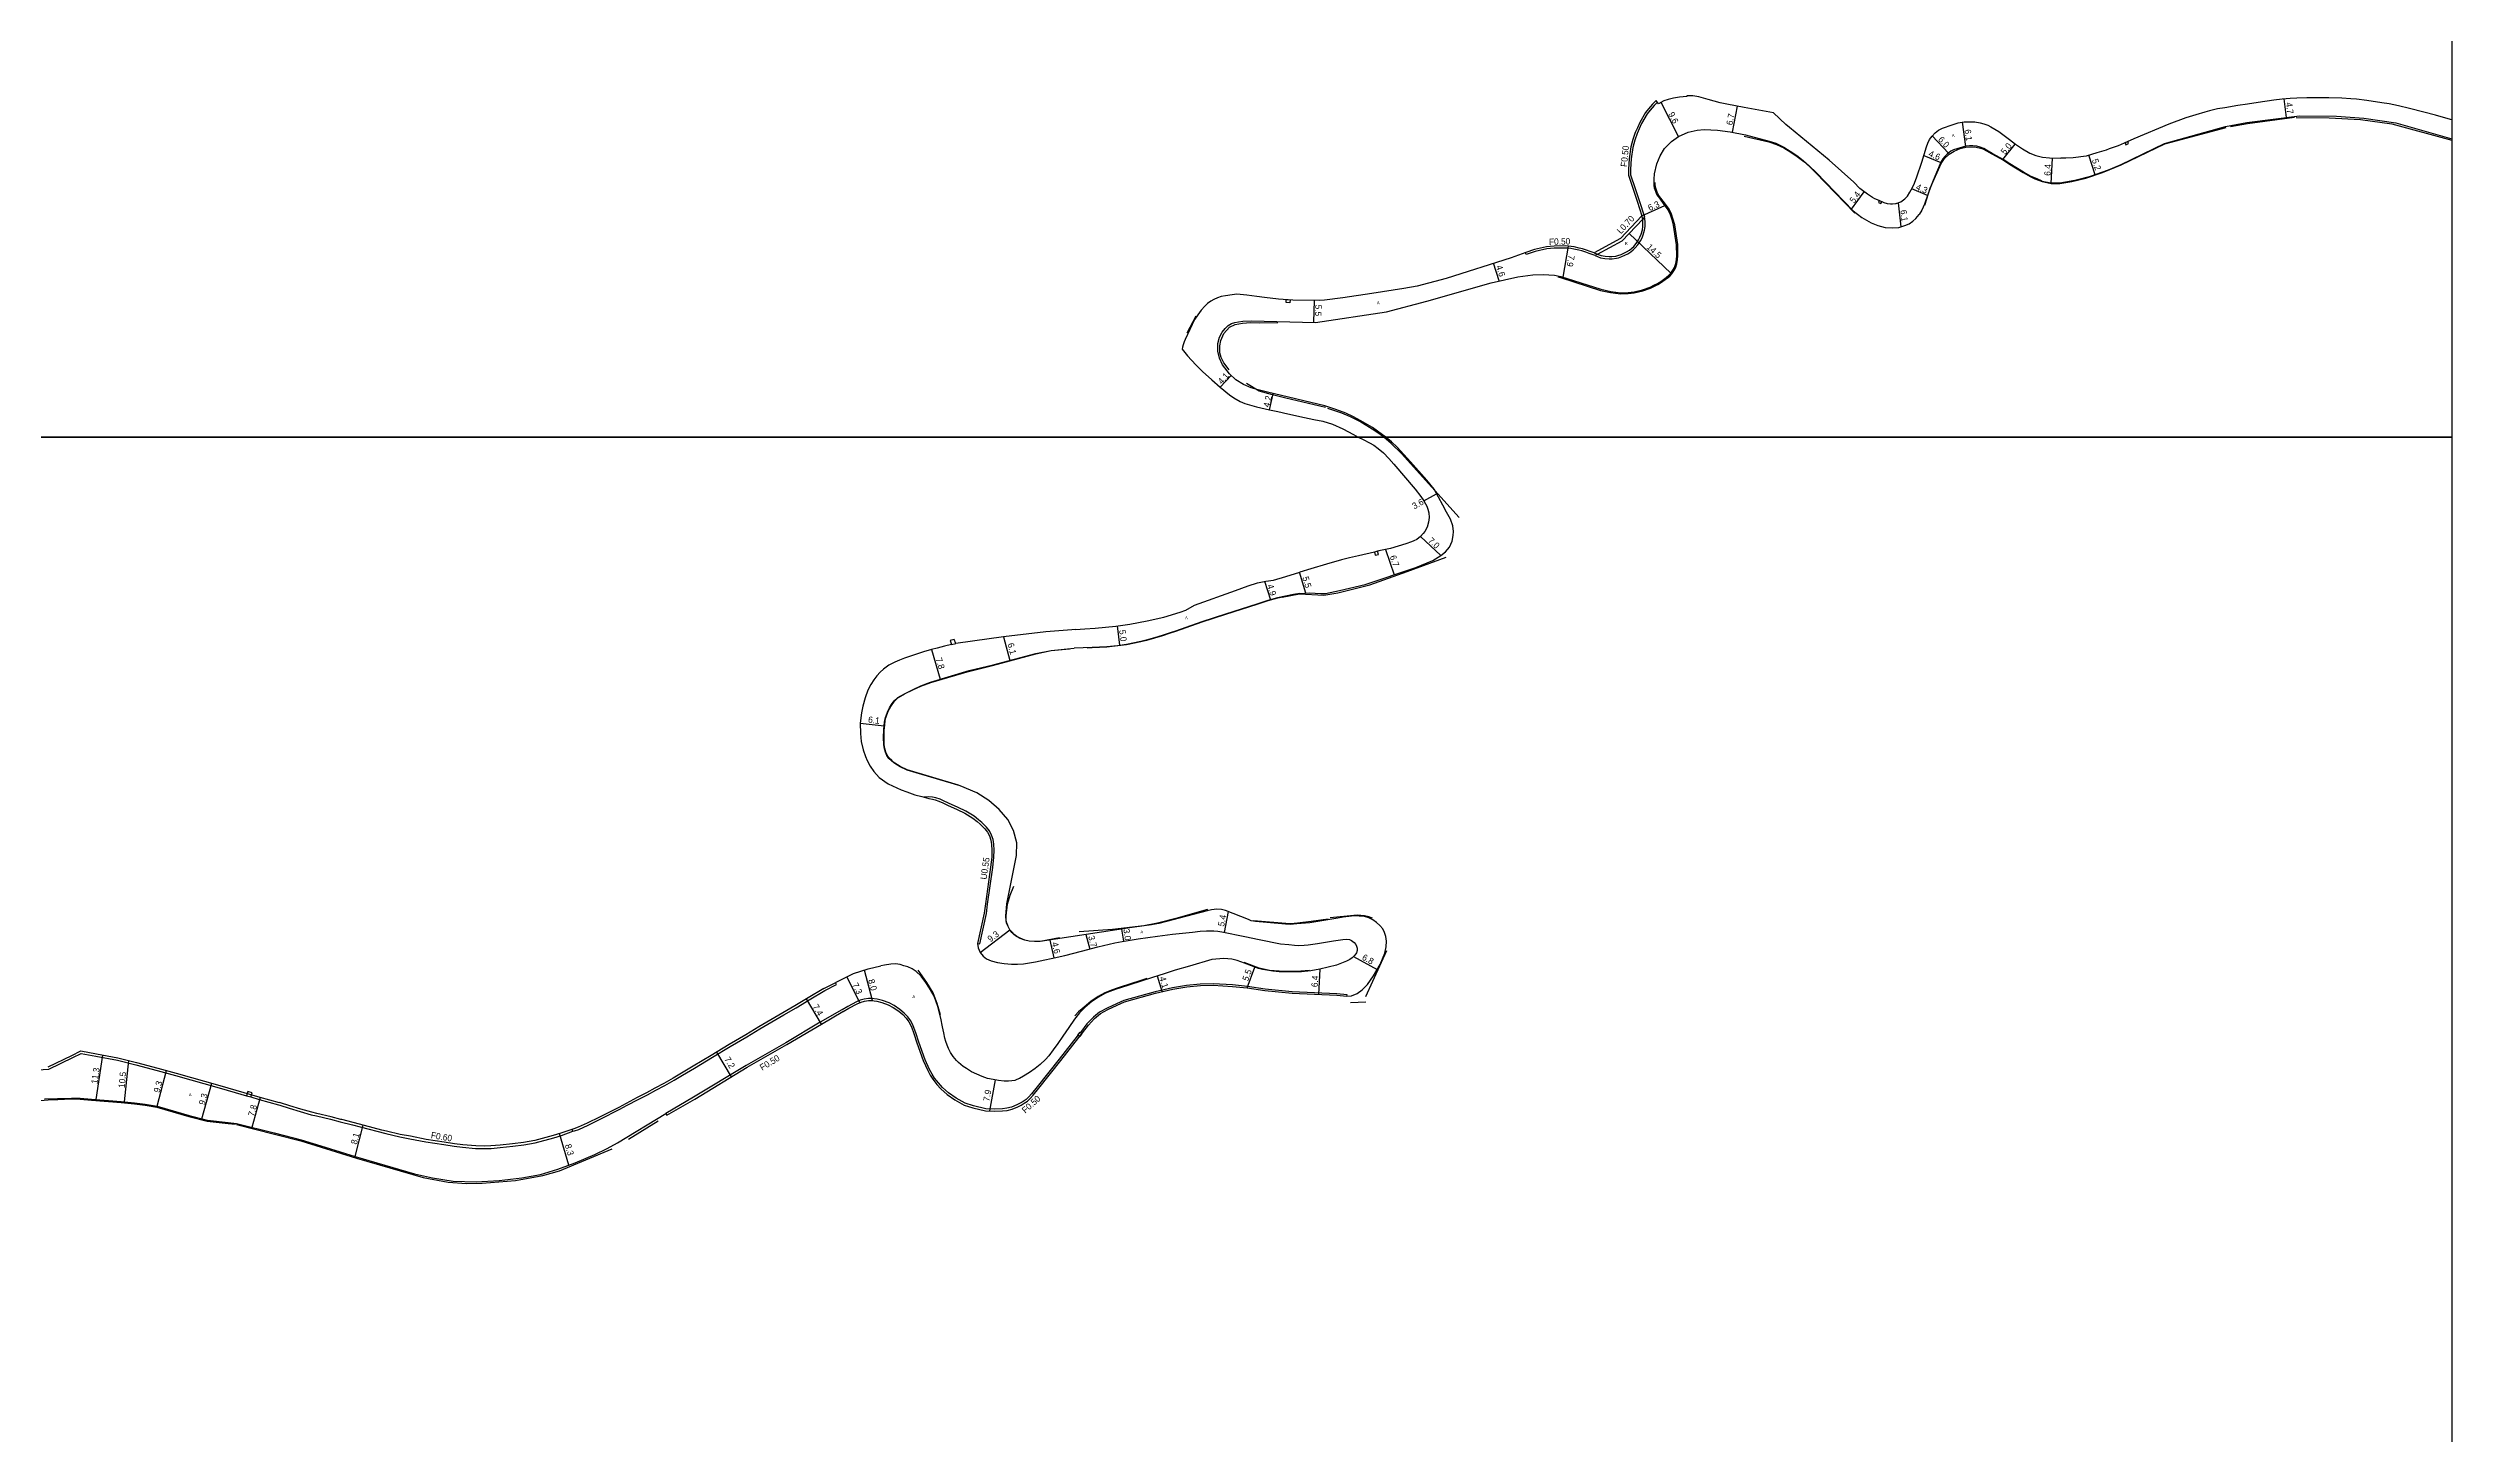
# Model space of a CAD drawing. Header units: metres. Extents: x -24000 to -20000, y -114000 to -111000.
# Drawn here: x -20605 to -20000, y -113651 to -113302 of the extents above; entities that cross this region are included whole.
import ezdxf

# ---------------------------------------------------------------- set-up
doc = ezdxf.new("R2010")
doc.units = ezdxf.units.M
doc.header["$LTSCALE"] = 2.5
for name, color, linetype in [('側溝・桝', 7, 'Continuous'), ('図郭', 7, 'Continuous'), ('幅員', 7, 'Continuous'), ('歩道・分離帯・安全施設', 7, 'Continuous'), ('舗装', 7, 'Continuous'), ('道路', 7, 'Continuous')]:
    doc.layers.add(name, color=color, linetype=linetype)
doc.styles.get("Standard").update_dxf_attribs({"font": ''})
doc.styles.add('YOKO_DECO', font='')
doc.styles.get('Standard').set_extended_font_data('@MS PGothic')
doc.styles.get('YOKO_DECO').set_extended_font_data('MS PGothic')

msp = doc.modelspace()

# ---------------------------------------------------------------- linework, layer by layer
at = {"layer": '側溝・桝'}
for points in [[(-20199.94, -113315.72), (-20200.78, -113316.54), (-20201.79, -113317.72), (-20202.49, -113318.61), (-20203.95, -113321.08), (-20204.52, -113322.36), (-20205.06, -113323.55), (-20205.67, -113325.26), (-20206.1, -113327.06), (-20206.52, -113329.98), (-20206.72, -113332.56), (-20206.69, -113333.99), (-20205.57, -113337.38), (-20204.56, -113340.47), (-20203.18, -113344.57), (-20203.65, -113345.1)], [(-20215.84, -113353.63), (-20215.05, -113353.96), (-20208.79, -113350.55), (-20203.65, -113345.1), (-20203.83, -113344.28)], [(-20215.64, -113354.29), (-20215.05, -113354.56), (-20214.23, -113354.82), (-20213.18, -113355.02), (-20212.12, -113355.1), (-20211.36, -113355.08), (-20210.27, -113354.94), (-20209.74, -113354.82), (-20208.88, -113354.56), (-20207.43, -113353.87), (-20206.66, -113353.36), (-20206.03, -113352.84), (-20205.51, -113352.35), (-20204.84, -113351.56), (-20204.22, -113350.62), (-20203.82, -113349.86), (-20203.52, -113349.08), (-20203.2, -113347.92), (-20203.07, -113347.01), (-20203.02, -113346.3), (-20203.03, -113345.76), (-20203.1, -113345.01), (-20203.18, -113344.57)], [(-20215.05, -113353.96), (-20215.64, -113354.29), (-20217.1, -113353.75), (-20217.96, -113353.43), (-20218.96, -113353.11), (-20219.72, -113352.93), (-20220.97, -113352.65), (-20221.71, -113352.52), (-20222.38, -113352.43), (-20223.03, -113352.4), (-20225.94, -113352.45), (-20226.86, -113352.5), (-20227.81, -113352.59), (-20230.7, -113353.25), (-20233, -113354.05), (-20233.18, -113353.55)], [(-20371.02, -113527.4), (-20370.45, -113527.49), (-20368.82, -113519.88), (-20368.5, -113517.48), (-20367.16, -113508.24), (-20366.91, -113505.68), (-20366.83, -113503.93), (-20366.92, -113502.41), (-20367.11, -113501.23), (-20367.5, -113500.11), (-20368.04, -113499.07), (-20368.75, -113498.15), (-20369.97, -113496.92), (-20370.77, -113496.24), (-20371.87, -113495.38), (-20373.95, -113494.11), (-20375.89, -113493.16), (-20378.33, -113492.07), (-20379.57, -113491.47), (-20380.44, -113491.08), (-20381.55, -113490.7), (-20382.37, -113490.55), (-20383.26, -113490.46), (-20384.59, -113490.56)], [(-20472.86, -113574.65), (-20472.51, -113574.52), (-20471.39, -113574.15), (-20469.07, -113573.07), (-20465.98, -113571.61), (-20461.09, -113569.1), (-20459.23, -113568.11), (-20456.48, -113566.66), (-20454.11, -113565.47), (-20451.98, -113564.29), (-20449.72, -113563.11), (-20447.39, -113561.76), (-20445.28, -113560.5), (-20442.28, -113558.72), (-20437.75, -113556.01), (-20433.29, -113553.33), (-20429.1, -113550.86), (-20425.81, -113548.89), (-20419.76, -113545.3), (-20416.71, -113543.54), (-20412.96, -113541.31), (-20409.87, -113539.47), (-20409.46, -113539.24), (-20406.54, -113537.73), (-20406.81, -113537.24)], [(-20345.77, -113550.46), (-20345.95, -113550.71), (-20350.53, -113556.49), (-20356.03, -113563.42), (-20357.46, -113565.22), (-20358.15, -113566.01), (-20358.83, -113566.62), (-20359.58, -113567.15), (-20360.35, -113567.6), (-20361.12, -113568.02), (-20362.47, -113568.53), (-20363.66, -113568.85), (-20364.79, -113568.99), (-20366.73, -113569.05), (-20368.96, -113568.95), (-20372.05, -113568.27), (-20374.17, -113567.55), (-20376.45, -113566.27), (-20378.39, -113564.95), (-20379.89, -113563.61), (-20380.88, -113562.49), (-20381.85, -113561.25), (-20382.5, -113560.25), (-20383.12, -113559.11), (-20384.21, -113556.65), (-20385.79, -113552.18), (-20386.61, -113549.87), (-20387.21, -113548.14), (-20387.86, -113546.86), (-20388.61, -113545.83), (-20389.51, -113544.9), (-20390.56, -113543.98), (-20392.04, -113543), (-20393.3, -113542.35), (-20394.98, -113541.7), (-20396.32, -113541.38), (-20397.69, -113541.2), (-20398.52, -113541.22), (-20399.55, -113541.36), (-20400.54, -113541.63), (-20401.54, -113542.06), (-20403.65, -113543.22), (-20405.1, -113544.04), (-20405.18, -113544.08), (-20410.61, -113547.22), (-20419.27, -113552.37), (-20429.25, -113558.08), (-20442.49, -113566.07), (-20449.49, -113570.14)], [(-20278.08, -113540.65), (-20278.05, -113540.31), (-20280.6, -113540.09), (-20291.85, -113539.56), (-20298.69, -113538.88), (-20303.14, -113538.19), (-20306.84, -113537.83), (-20311.72, -113537.56), (-20314.98, -113537.63), (-20318.44, -113537.92), (-20321.97, -113538.52), (-20326.35, -113539.57), (-20334.2, -113541.73), (-20336.05, -113542.56), (-20338.43, -113543.63), (-20340.34, -113544.66), (-20341.9, -113545.91), (-20343.5, -113547.62), (-20345.15, -113549.78)], [(-20647.4, -113561.64), (-20645.5, -113561.52), (-20640.05, -113561.11), (-20632.85, -113560.72), (-20622.08, -113560.06), (-20616.28, -113559.7), (-20604.8, -113558.99), (-20598.73, -113556.09), (-20596.65, -113555.06), (-20592.92, -113555.76), (-20587.51, -113556.77), (-20582.87, -113557.91), (-20577.53, -113559.35), (-20572.87, -113560.59), (-20561.9, -113563.69), (-20557.84, -113564.87), (-20554.98, -113565.7)], [(-20553.9, -113566.01), (-20551.85, -113566.61), (-20547, -113567.99), (-20546.65, -113568.09), (-20544.31, -113568.83), (-20541.52, -113569.63), (-20538.75, -113570.46), (-20537.44, -113570.77), (-20533.86, -113571.59), (-20531.43, -113572.24), (-20528.32, -113572.99), (-20526.44, -113573.51), (-20519.97, -113575.23), (-20516.47, -113576.06), (-20513.88, -113576.51), (-20509.9, -113577.28), (-20505.39, -113577.97), (-20502.77, -113578.36), (-20500.66, -113578.67), (-20497.35, -113578.95), (-20495, -113579), (-20493.48, -113578.95), (-20491.17, -113578.76), (-20488.01, -113578.41), (-20485.22, -113578.07), (-20482.35, -113577.52), (-20477.69, -113576.25), (-20475.74, -113575.68), (-20472.86, -113574.65), (-20473.05, -113574.16)]]:
    msp.add_lwpolyline(points, dxfattribs=at)
for points in [[(-20082.26, -113325.94), (-20082.06, -113326.39), (-20081.36, -113326.07), (-20081.57, -113325.62)], [(-20144.12, -113340.46), (-20144.34, -113340.93), (-20143.72, -113341.23), (-20143.5, -113340.76)], [(-20292.38, -113365.45), (-20292.44, -113366.22), (-20293.41, -113366.14), (-20293.35, -113365.37)], [(-20271.18, -113428.88), (-20270.98, -113429.7), (-20270.17, -113429.5), (-20270.37, -113428.68)], [(-20376.91, -113450.91), (-20377.97, -113451.17), (-20377.59, -113452.19), (-20376.53, -113451.93)], [(-20345.34, -113550.78), (-20345.8, -113550.44), (-20345.24, -113549.71), (-20344.79, -113550.05)], [(-20553.9, -113566.01), (-20553.59, -113564.93), (-20554.66, -113564.62), (-20554.98, -113565.7)]]:
    msp.add_lwpolyline(points, close=True, dxfattribs=at)
at = {"layer": '図郭'}
for points in [[(-20800, -112800), (-20000, -112800), (-20000, -113400), (-20800, -113400)], [(-20800, -113400), (-20000, -113400), (-20000, -114000), (-20800, -114000)]]:
    msp.add_lwpolyline(points, close=True, dxfattribs=at)
at = {"layer": '幅員'}
for points in [[(-20194.6, -113324.3), (-20199.02, -113315.76)], [(-20181.06, -113323.26), (-20179.8, -113316.72)], [(-20041.64, -113319.56), (-20042.23, -113314.88)], [(-20130.76, -113324.14), (-20126.71, -113328.5)], [(-20122.35, -113326.81), (-20123.16, -113320.75)], [(-20132.9, -113329.08), (-20128.63, -113330.89)], [(-20112.98, -113330.1), (-20109.88, -113326.23)], [(-20100.87, -113336.17), (-20100.54, -113329.75)], [(-20089.77, -113334.01), (-20091.34, -113329.04)], [(-20131.99, -113339.2), (-20135.93, -113337.52)], [(-20203.83, -113344.28), (-20198.04, -113341.7)], [(-20151.12, -113342.58), (-20147.92, -113338.25)], [(-20138.6, -113347.03), (-20139.27, -113340.98)], [(-20196.55, -113358.69), (-20207.08, -113348.74)], [(-20223.7, -113359.7), (-20222.33, -113351.9)], [(-20239.75, -113360.67), (-20241.16, -113356.24)], [(-20286.36, -113365.57), (-20286.47, -113371.08)], [(-20307.19, -113384.45), (-20309.97, -113387.42)], [(-20297.56, -113393.14), (-20296.63, -113389.04)], [(-20258.7, -113416.03), (-20255.52, -113414.28)], [(-20268.35, -113428.25), (-20266.2, -113434.62)], [(-20254.42, -113429.76), (-20259.55, -113424.99)], [(-20288.41, -113439.23), (-20289.99, -113433.98)], [(-20298.8, -113436.26), (-20297.3, -113440.93)], [(-20364.54, -113450.25), (-20362.93, -113456.15)], [(-20335.2, -113452.36), (-20335.8, -113447.43)], [(-20382.65, -113453.44), (-20380.41, -113460.9)], [(-20400.57, -113471.93), (-20394.56, -113472.65)], [(-20370.36, -113529.67), (-20362.94, -113523.99)], [(-20343.78, -113525.16), (-20342.82, -113528.78)], [(-20334.78, -113523.79), (-20334.33, -113526.8)], [(-20307.97, -113519.32), (-20308.98, -113524.6)], [(-20352.89, -113526.55), (-20351.85, -113531.01)], [(-20276.44, -113530.66), (-20270.48, -113533.97)], [(-20400.65, -113542.25), (-20403.96, -113535.77)], [(-20397.48, -113541.76), (-20399.51, -113534.07)], [(-20324.55, -113539.49), (-20325.76, -113535.57)], [(-20303.19, -113538.52), (-20301.29, -113533.31)], [(-20284.92, -113533.81), (-20285.22, -113540.21)], [(-20410.34, -113547.67), (-20414.11, -113541.34)], [(-20592.87, -113566.64), (-20591.2, -113555.46)], [(-20432.94, -113560.92), (-20436.68, -113554.71)], [(-20584.71, -113556.83), (-20585.78, -113567.25)], [(-20577.54, -113568.36), (-20575.12, -113559.36)], [(-20566.26, -113571.48), (-20563.7, -113562.55)], [(-20553.57, -113573.63), (-20551.51, -113566.07)], [(-20367.98, -113569.52), (-20366.55, -113561.73)], [(-20527.68, -113580.96), (-20525.62, -113573.13)], [(-20473.92, -113583.19), (-20476.25, -113575.19)]]:
    msp.add_lwpolyline(points, dxfattribs=at)
at = {"layer": '歩道・分離帯・安全施設'}
for points in [[(-20055.75, -113321.8), (-20051.41, -113321.04), (-20039.59, -113319.5)], [(-20039.19, -113319.55), (-20030.93, -113319.6), (-20023, -113320.03), (-20015.15, -113321.12), (-20000, -113325.23)], [(-20178.12, -113324.21), (-20171.9, -113325.69), (-20169.98, -113326.37), (-20168.17, -113327.2), (-20166.37, -113328.25), (-20164.78, -113329.34), (-20163.12, -113330.66), (-20161.7, -113331.92), (-20160.19, -113333.43), (-20150.25, -113343.63)], [(-20087.5, -113333.25), (-20083.26, -113331.45), (-20072.28, -113326.17), (-20056.8, -113322.06)], [(-20132.63, -113341.6), (-20131.29, -113337.37), (-20128.52, -113331.13), (-20127.67, -113329.9), (-20126.5, -113328.79), (-20125.27, -113327.98), (-20123.72, -113327.34), (-20122.3, -113326.98), (-20120.04, -113326.93), (-20118.32, -113327.37)], [(-20118.32, -113327.37), (-20117.9, -113327.49), (-20117.17, -113327.91), (-20115.79, -113328.67), (-20112.84, -113330.31), (-20111.35, -113331.32), (-20107.9, -113333.4), (-20105.94, -113334.5), (-20104.97, -113335), (-20103.13, -113335.68), (-20100.87, -113336.17), (-20098.69, -113336.14), (-20095.69, -113335.63), (-20092.12, -113334.78), (-20087.69, -113333.33)], [(-20225.02, -113359.68), (-20224.32, -113359.79), (-20214.26, -113363.05), (-20211.73, -113363.59), (-20209.2, -113363.96), (-20207.29, -113363.86), (-20205.78, -113363.67), (-20203.61, -113363.17), (-20201.67, -113362.47), (-20200.72, -113362.02), (-20199.8, -113361.54), (-20198.95, -113361.01), (-20197.96, -113360.33), (-20197.45, -113359.96), (-20196.86, -113359.46), (-20196.33, -113358.85), (-20195.85, -113358.14), (-20195.43, -113357.42), (-20195.05, -113356.39), (-20194.88, -113355.35), (-20194.79, -113354.34), (-20194.84, -113351.53), (-20195.59, -113346.56), (-20195.94, -113345.22), (-20196.4, -113343.9), (-20197.02, -113342.65), (-20198.2, -113341), (-20199.4, -113339.39), (-20199.82, -113338.77), (-20200.12, -113338.09), (-20200.37, -113337.3), (-20200.48, -113336.53), (-20200.48, -113335.93)], [(-20215.84, -113353.63), (-20214.86, -113354.04), (-20214.09, -113354.28), (-20213.1, -113354.47), (-20212.11, -113354.55), (-20211.4, -113354.53), (-20210.37, -113354.4), (-20209.89, -113354.29), (-20209.09, -113354.04), (-20207.7, -113353.38), (-20206.99, -113352.91), (-20206.39, -113352.43), (-20205.92, -113351.97), (-20205.28, -113351.22), (-20204.7, -113350.34), (-20204.33, -113349.63), (-20204.04, -113348.91), (-20203.74, -113347.81), (-20203.62, -113346.96), (-20203.58, -113346.29), (-20203.59, -113345.79), (-20203.65, -113345.1), (-20203.83, -113344.28)], [(-20215.05, -113353.96), (-20214.86, -113354.04), (-20214.09, -113354.28), (-20213.1, -113354.47), (-20212.11, -113354.55), (-20211.4, -113354.53), (-20210.37, -113354.4), (-20209.89, -113354.29), (-20209.09, -113354.04), (-20207.7, -113353.38), (-20206.99, -113352.91), (-20206.39, -113352.43), (-20205.92, -113351.97), (-20205.28, -113351.22), (-20204.7, -113350.34), (-20204.33, -113349.63), (-20204.04, -113348.91), (-20203.74, -113347.81), (-20203.62, -113346.96), (-20203.58, -113346.29), (-20203.59, -113345.79), (-20203.65, -113345.1), (-20203.65, -113345.08)], [(-20215.05, -113353.96), (-20214.86, -113354.04), (-20214.09, -113354.28), (-20213.1, -113354.47), (-20212.11, -113354.55), (-20211.4, -113354.53), (-20210.37, -113354.4), (-20209.89, -113354.29), (-20209.09, -113354.04), (-20207.7, -113353.38), (-20206.99, -113352.91), (-20206.39, -113352.43), (-20205.92, -113351.97), (-20205.28, -113351.22), (-20204.7, -113350.34), (-20204.33, -113349.63), (-20204.04, -113348.91), (-20203.74, -113347.81), (-20203.62, -113346.96), (-20203.58, -113346.29), (-20203.59, -113345.79), (-20203.65, -113345.1)], [(-20316.13, -113369.54), (-20318.39, -113373.81)], [(-20307.68, -113383.07), (-20309.06, -113381.31), (-20309.73, -113379.96), (-20310.03, -113378.8), (-20310.07, -113377.04), (-20309.82, -113375.64), (-20309.04, -113373.86), (-20307.64, -113372.29), (-20306.24, -113371.65), (-20304.38, -113371.3), (-20302.35, -113371.11), (-20299.97, -113371.19), (-20295.49, -113371.11)], [(-20283.45, -113392.48), (-20293.43, -113390.15), (-20296.83, -113389.31), (-20300.18, -113388.37), (-20303.39, -113386.48)], [(-20268.82, -113400), (-20269.7, -113399.32), (-20271.05, -113398.4), (-20274.86, -113396.08), (-20277.17, -113394.86), (-20279.33, -113393.95), (-20282.87, -113392.77)], [(-20249.85, -113420.22), (-20256.72, -113412.54), (-20264.38, -113404.08), (-20266.97, -113401.58), (-20268.82, -113400)], [(-20294.34, -113440.23), (-20290.03, -113439.44), (-20283.87, -113439.77), (-20280.36, -113439.13), (-20272.28, -113437.14), (-20262.89, -113433.79), (-20253.15, -113430.14)], [(-20294.59, -113440.29), (-20295.54, -113440.53), (-20297.95, -113441.2), (-20300.76, -113442.11), (-20308.65, -113444.62), (-20314.6, -113446.56), (-20318.61, -113447.92), (-20321.21, -113448.85), (-20322.56, -113449.32), (-20324.52, -113449.98), (-20326.51, -113450.6), (-20328.56, -113451.15), (-20329.96, -113451.48), (-20333.57, -113452.22), (-20335.77, -113452.53), (-20338.5, -113452.84), (-20342.21, -113453.03), (-20343.46, -113453.07)], [(-20375.81, -113487.51), (-20388.72, -113483.71), (-20390.48, -113482.87), (-20391.84, -113482.01), (-20392.6, -113481.38), (-20393.3, -113480.77), (-20393.78, -113480.01), (-20394.15, -113479.26), (-20394.38, -113478.31), (-20394.56, -113477.41), (-20394.53, -113475.45), (-20394.5, -113473.74), (-20394.39, -113472.44), (-20394.26, -113471.25), (-20394.11, -113470.57), (-20393.52, -113468.93), (-20392.88, -113467.78), (-20391.98, -113466.41), (-20391.02, -113465.51), (-20389.43, -113464.59), (-20387.14, -113463.51), (-20385.28, -113462.65), (-20382.82, -113461.69), (-20373.64, -113458.99), (-20367.26, -113457.44), (-20356.34, -113454.47), (-20352.49, -113453.69), (-20347.86, -113453.28)], [(-20350.4, -113525.93), (-20355.3, -113526.85), (-20356.73, -113526.86), (-20358.07, -113526.77), (-20359.13, -113526.54), (-20360.33, -113526.08), (-20361.18, -113525.59), (-20361.84, -113525.09), (-20362.35, -113524.56), (-20362.89, -113523.94), (-20363.32, -113523.12), (-20363.65, -113522.21), (-20363.8, -113521.55), (-20363.82, -113520.46), (-20363.51, -113517.53), (-20362.86, -113515.22), (-20361.87, -113512.97)], [(-20313.2, -113518.81), (-20321.15, -113521.14), (-20325.75, -113522.29), (-20329.17, -113522.93), (-20337.12, -113523.83), (-20345.45, -113524.44)], [(-20282.81, -113521.23), (-20287.08, -113521.88), (-20290.56, -113522.28), (-20292.29, -113522.41), (-20293.47, -113522.37), (-20301.58, -113521.7)], [(-20271.62, -113521.04), (-20272.59, -113520.67), (-20273.65, -113520.4), (-20275.54, -113520.25), (-20282.29, -113520.92)], [(-20273.33, -113540.69), (-20268.07, -113529.15)], [(-20380.35, -113545.33), (-20381.17, -113542.52), (-20382.22, -113539.82), (-20383.82, -113537.19), (-20385.96, -113534.07)], [(-20328.41, -113536.22), (-20330.2, -113536.78), (-20335.14, -113538.36), (-20336.17, -113538.71), (-20337.77, -113539.33), (-20339.05, -113539.84), (-20340.69, -113540.73), (-20342.42, -113541.89), (-20344.17, -113543.37), (-20345.6, -113544.62), (-20346.56, -113545.56)], [(-20287.47, -113534.19), (-20289.66, -113534.37), (-20294, -113534.46), (-20297.53, -113534.15), (-20300.15, -113533.58), (-20303.97, -113532.19)], [(-20273.29, -113542.18), (-20277.18, -113542.33)], [(-20608.95, -113567.1), (-20604.9, -113566.71), (-20602.53, -113566.64), (-20599.08, -113566.51), (-20596.87, -113566.58), (-20594.05, -113566.78), (-20586.57, -113567.42), (-20583.21, -113567.74), (-20580.52, -113568.09), (-20577.58, -113568.6), (-20569.54, -113570.91), (-20564.88, -113572.07), (-20559.67, -113572.71), (-20557.76, -113572.88)], [(-20557.5, -113572.91), (-20547.97, -113575.33), (-20541.38, -113577.03), (-20527.31, -113581.4), (-20510.56, -113586.28), (-20504.29, -113587.42), (-20499.62, -113587.77), (-20495.69, -113587.71), (-20487.36, -113587), (-20480.48, -113585.8), (-20476.24, -113584.61), (-20462.97, -113579.02)], [(-20458.89, -113576.66), (-20451.45, -113571.97)]]:
    msp.add_lwpolyline(points, dxfattribs=at)
at = {"layer": '道路'}
for points in [[(-20139.82, -113341.19), (-20140.06, -113341.26), (-20140.77, -113341.36), (-20141.26, -113341.34), (-20142.02, -113341.27), (-20142.88, -113341.06), (-20144.15, -113340.45), (-20145.22, -113340.04), (-20145.82, -113339.68), (-20147.08, -113338.87), (-20148.34, -113337.94), (-20148.99, -113337.39), (-20150.5, -113335.84), (-20156.7, -113330.3), (-20166.72, -113322.04), (-20167.61, -113321.31), (-20170.74, -113318.41), (-20178.09, -113317.05), (-20182.45, -113316.21), (-20184.15, -113315.85), (-20187.2, -113314.98), (-20189.51, -113314.35), (-20191.02, -113314.08), (-20192.53, -113314.12), (-20192.53, -113314.27), (-20194.37, -113314.44), (-20195.9, -113314.68), (-20197.26, -113315.01), (-20198.29, -113315.38), (-20199.67, -113316.09), (-20200.25, -113315.29), (-20201.15, -113316.19), (-20202.19, -113317.39), (-20202.92, -113318.32), (-20204.41, -113320.84), (-20204.99, -113322.15), (-20205.54, -113323.36), (-20206.16, -113325.11), (-20206.61, -113326.97), (-20207.03, -113329.91), (-20207.23, -113332.54), (-20207.21, -113334.07), (-20206.06, -113337.55), (-20205.04, -113340.63), (-20203.83, -113344.28), (-20209.21, -113350), (-20215.84, -113353.63), (-20216.91, -113353.25), (-20217.78, -113352.93), (-20218.81, -113352.6), (-20219.61, -113352.41), (-20220.86, -113352.13), (-20221.62, -113352), (-20222.33, -113351.9), (-20223.02, -113351.87), (-20225.96, -113351.92), (-20226.9, -113351.97), (-20227.89, -113352.07), (-20230.85, -113352.74), (-20233.08, -113353.51), (-20236.74, -113354.84), (-20253.07, -113360.02), (-20260.42, -113361.95), (-20263.79, -113362.58), (-20271.8, -113363.83), (-20279.12, -113364.92), (-20283.75, -113365.52), (-20284.97, -113365.6), (-20291.71, -113365.5), (-20295.3, -113365.23), (-20298.86, -113364.81), (-20300.78, -113364.56), (-20303.27, -113364.26), (-20304.98, -113364.06), (-20305.75, -113364.04), (-20306.99, -113364.15), (-20308.6, -113364.38), (-20309.7, -113364.62), (-20310.66, -113364.91), (-20311.56, -113365.31), (-20312.36, -113365.75), (-20313.14, -113366.32), (-20313.85, -113367), (-20314.75, -113368.05), (-20315.58, -113369.2), (-20316.33, -113370.32), (-20317.02, -113371.6), (-20318.82, -113375.44), (-20319.07, -113376.01), (-20319.33, -113376.78), (-20319.47, -113377.34), (-20319.58, -113377.8), (-20318.21, -113379.53), (-20316.12, -113381.79), (-20314.42, -113383.45), (-20312.12, -113385.57), (-20309.97, -113387.42), (-20307.66, -113389.33), (-20306.55, -113390.1), (-20304.95, -113391.02), (-20303.77, -113391.55), (-20300.85, -113392.37), (-20297.56, -113393.14), (-20295.5, -113393.55), (-20292.94, -113394.13), (-20288.72, -113395.03), (-20286.37, -113395.54), (-20284.18, -113395.97), (-20281.68, -113396.73), (-20279.15, -113397.87), (-20276.43, -113399.35), (-20275.26, -113400)], [(-20103.08, -113335.54), (-20100.91, -113336.03), (-20098.65, -113336), (-20094.88, -113335.32), (-20090.97, -113334.29), (-20086.42, -113332.75), (-20083.24, -113331.4), (-20072.37, -113326.13), (-20056.96, -113321.83), (-20051.58, -113320.8), (-20038.38, -113319.16), (-20029.02, -113319.24), (-20022.2, -113319.72), (-20014.15, -113320.89), (-20000, -113324.95)], [(-20000, -113320.16), (-20000.37, -113320.05), (-20004.16, -113318.98), (-20007.08, -113318.19), (-20010.69, -113317.26), (-20013.44, -113316.62), (-20015.82, -113316.15), (-20017.6, -113315.89), (-20021.41, -113315.3), (-20024, -113314.97), (-20025.47, -113314.82), (-20027.72, -113314.72), (-20031.01, -113314.62), (-20033.61, -113314.63), (-20036.54, -113314.58), (-20038.99, -113314.66), (-20040.74, -113314.76), (-20042.76, -113314.94), (-20044.83, -113315.2), (-20048.78, -113315.75), (-20051.41, -113316.16), (-20053.86, -113316.51), (-20057.11, -113317.09), (-20058.97, -113317.41), (-20061, -113317.89), (-20062.19, -113318.21), (-20064.47, -113318.88), (-20066.93, -113319.67), (-20071.23, -113321.24), (-20080.01, -113324.91), (-20082.49, -113326.04), (-20083.96, -113326.66), (-20086.23, -113327.47), (-20087.05, -113327.76), (-20089.32, -113328.4), (-20092.06, -113329.26), (-20095.3, -113329.69), (-20097.16, -113329.82), (-20098.45, -113329.81)], [(-20268.28, -113400), (-20269.12, -113399.36), (-20271.68, -113397.57), (-20274.59, -113395.84), (-20276.58, -113394.75), (-20278.38, -113393.91), (-20280.84, -113393.02), (-20283.61, -113392.14), (-20298.07, -113388.7), (-20300.45, -113388.1), (-20302.16, -113387.57), (-20304.1, -113386.7), (-20306.05, -113385.52), (-20307.65, -113384.02), (-20309.43, -113381.76), (-20310.19, -113380.13), (-20310.59, -113378.37), (-20310.53, -113376.38), (-20310.12, -113374.86), (-20309.48, -113373.54), (-20308.76, -113372.68), (-20307.93, -113371.89), (-20307.09, -113371.42), (-20306.28, -113371.12), (-20305.35, -113370.93), (-20304.26, -113370.8), (-20302.21, -113370.75), (-20285.96, -113371.09), (-20268.11, -113368.44), (-20257.94, -113365.79), (-20241.8, -113361.11), (-20235.06, -113359.65), (-20231.27, -113359.16), (-20228.71, -113359.04), (-20225.85, -113359.26), (-20224.26, -113359.52), (-20214.18, -113362.78), (-20211.68, -113363.31), (-20209.19, -113363.68), (-20207.31, -113363.58), (-20205.83, -113363.4), (-20203.69, -113362.9), (-20201.77, -113362.21), (-20200.84, -113361.77), (-20199.94, -113361.3), (-20199.1, -113360.78), (-20198.12, -113360.1), (-20197.63, -113359.74), (-20197.06, -113359.26), (-20196.55, -113358.69), (-20196.09, -113357.99), (-20195.68, -113357.3), (-20195.32, -113356.32), (-20195.16, -113355.32), (-20195.07, -113354.33), (-20195.12, -113351.55), (-20195.86, -113346.62), (-20196.2, -113345.3), (-20196.66, -113344.01), (-20197.26, -113342.79), (-20198.42, -113341.17), (-20199.63, -113339.55), (-20200.07, -113338.9), (-20200.38, -113338.19), (-20200.64, -113337.36), (-20200.75, -113336.55), (-20200.77, -113335.1), (-20200.66, -113333.73), (-20200.12, -113331.17), (-20199.24, -113329.17), (-20198.19, -113327.37), (-20196.42, -113325.58), (-20194.6, -113324.3), (-20192.24, -113323.26), (-20189.94, -113322.7), (-20188.18, -113322.56), (-20184.83, -113322.74), (-20181.63, -113323.15), (-20177.75, -113323.88), (-20171.85, -113325.49), (-20170.17, -113326.03), (-20168.15, -113326.98), (-20166.54, -113327.98), (-20164.82, -113329.14), (-20163.26, -113330.34), (-20161.65, -113331.77), (-20159.99, -113333.41), (-20150.69, -113343.03), (-20148.54, -113344.69), (-20146.12, -113346.08), (-20144.47, -113346.73), (-20142.66, -113347.2), (-20140.73, -113347.34), (-20139.15, -113347.19), (-20137.65, -113346.76), (-20136.58, -113346.27), (-20135.67, -113345.67), (-20134.88, -113344.95), (-20134.07, -113343.95)], [(-20139.82, -113341.19), (-20138.69, -113340.75), (-20137.68, -113340.05), (-20137.05, -113339.36), (-20136.39, -113338.35), (-20135.75, -113337.2), (-20135.23, -113336.08), (-20134.66, -113334.46), (-20133.44, -113330.75), (-20132.21, -113326.95), (-20131.89, -113325.98), (-20131.46, -113325.12), (-20130.83, -113324.21), (-20130.05, -113323.41), (-20129.17, -113322.76), (-20128.18, -113322.24), (-20125.74, -113321.4), (-20124.22, -113320.93), (-20122.73, -113320.67), (-20121.29, -113320.6), (-20120.03, -113320.68), (-20118.71, -113320.91), (-20117.76, -113321.16), (-20116.8, -113321.51), (-20116, -113321.87), (-20114.05, -113323.09), (-20111.38, -113325.08), (-20109.83, -113326.27), (-20108.11, -113327.42), (-20106.24, -113328.49), (-20104.68, -113329.09), (-20103.06, -113329.54), (-20101.3, -113329.73), (-20098.45, -113329.81)], [(-20103.08, -113335.54), (-20104.4, -113334.99), (-20105.89, -113334.39), (-20107.85, -113333.3), (-20111.28, -113331.22), (-20112.78, -113330.21), (-20115.73, -113328.57), (-20117.12, -113327.81), (-20117.84, -113327.38), (-20118.72, -113327.01), (-20119.56, -113326.79), (-20120.55, -113326.66), (-20121.38, -113326.67), (-20122.3, -113326.8), (-20125.45, -113327.65), (-20126.07, -113328.02), (-20126.53, -113328.34), (-20127.05, -113328.78), (-20127.59, -113329.33), (-20128.08, -113329.95), (-20128.53, -113330.66), (-20129.69, -113333.42), (-20130.75, -113335.84), (-20131.81, -113338.68), (-20132.77, -113341.36), (-20133.39, -113342.84), (-20134.07, -113343.95)], [(-20289.95, -113439.32), (-20287.53, -113439.17), (-20284.69, -113439.35), (-20283.49, -113439.33), (-20279.93, -113438.56), (-20273.46, -113437.07), (-20260.71, -113432.77), (-20256.5, -113430.98), (-20254.42, -113429.76), (-20253.27, -113428.85), (-20252.3, -113427.68), (-20251.59, -113426.19), (-20251.32, -113424.71), (-20251.28, -113423.75), (-20251.43, -113422.26), (-20252.02, -113420.62), (-20253.02, -113418.83), (-20253.95, -113417.11), (-20256.17, -113413.09), (-20257.99, -113410.84), (-20262.06, -113406.22), (-20265.46, -113402.51), (-20266.89, -113401.17), (-20268.28, -113400)], [(-20275.26, -113400), (-20273.96, -113400.56), (-20272.44, -113401.41), (-20271.3, -113402.02), (-20270.2, -113402.83), (-20268.92, -113403.91), (-20267.55, -113405.36), (-20266.26, -113406.77), (-20260.95, -113413.08), (-20259.5, -113414.9), (-20258.7, -113416.03), (-20258.29, -113416.78), (-20258, -113417.35), (-20257.72, -113418.07), (-20257.49, -113419.03), (-20257.4, -113420.19), (-20257.53, -113421.41), (-20257.9, -113422.63), (-20258.46, -113423.69), (-20258.86, -113424.25), (-20259.54, -113424.98), (-20260.53, -113425.73), (-20261.24, -113426.09), (-20261.85, -113426.36), (-20263.29, -113426.85), (-20267.14, -113428.01), (-20270.07, -113428.6), (-20271.18, -113428.88), (-20275.14, -113429.82), (-20277.46, -113430.33), (-20279.49, -113430.87), (-20283.24, -113431.95), (-20287.17, -113433.13), (-20289.93, -113433.96)], [(-20346.42, -113448.37), (-20344.03, -113448.2), (-20341.48, -113448.02), (-20338.88, -113447.82), (-20336.27, -113447.5), (-20332.7, -113447.01), (-20328.39, -113446.2), (-20324.2, -113445.26), (-20320.07, -113444.01), (-20318.62, -113443.49), (-20316.44, -113442.24), (-20306.1, -113438.54), (-20302.95, -113437.38), (-20300.59, -113436.67), (-20298.52, -113436.19), (-20296.58, -113435.93), (-20293.48, -113435.03), (-20289.93, -113433.96)], [(-20289.95, -113439.32), (-20291.5, -113439.59), (-20293.58, -113440), (-20295.56, -113440.45), (-20297.97, -113441.12), (-20300.79, -113442.03), (-20308.68, -113444.53), (-20314.63, -113446.48), (-20318.63, -113447.84), (-20321.24, -113448.77), (-20322.59, -113449.24), (-20324.55, -113449.9), (-20326.54, -113450.51), (-20328.58, -113451.07), (-20329.98, -113451.39), (-20333.59, -113452.13), (-20335.78, -113452.45), (-20338.51, -113452.75), (-20342.22, -113452.94), (-20346.69, -113453.1)], [(-20346.42, -113448.37), (-20347.33, -113448.44), (-20353.83, -113449), (-20364.54, -113450.25), (-20372.33, -113451.33), (-20376.53, -113451.93), (-20376.91, -113450.91), (-20377.97, -113451.17), (-20377.59, -113452.19), (-20379.33, -113452.6), (-20381.19, -113453.06), (-20382.65, -113453.44), (-20384.61, -113454.03), (-20386.62, -113454.68), (-20389.46, -113455.6), (-20390.71, -113456.08), (-20391.85, -113456.58), (-20393.35, -113457.39), (-20394.69, -113458.33), (-20395.59, -113459.13), (-20396.35, -113460.02), (-20397.12, -113461.06), (-20397.86, -113462.23), (-20398.64, -113463.63), (-20399.36, -113465.56), (-20399.93, -113467.69), (-20400.26, -113469.32), (-20400.57, -113471.93), (-20400.51, -113474.54), (-20400.31, -113476.52), (-20399.85, -113478.67), (-20399.28, -113480.34), (-20398.86, -113481.36), (-20398.09, -113482.8), (-20397.17, -113484.09), (-20395.84, -113485.58), (-20393.5, -113487.23), (-20390.26, -113488.73), (-20388.84, -113489.25), (-20386.81, -113489.94), (-20385.08, -113490.43), (-20383.27, -113490.92), (-20382.39, -113491.05), (-20381.67, -113491.2), (-20380.75, -113491.59), (-20379.81, -113492), (-20378.57, -113492.59), (-20376.13, -113493.68), (-20374.23, -113494.62), (-20372.2, -113495.85), (-20371.13, -113496.69), (-20370.36, -113497.34), (-20369.18, -113498.53), (-20368.53, -113499.38), (-20368.04, -113500.34), (-20367.67, -113501.37), (-20367.5, -113502.48), (-20367.41, -113503.93), (-20367.48, -113505.64), (-20367.74, -113508.17), (-20369.08, -113517.4), (-20369.39, -113519.78), (-20371.02, -113527.4), (-20370.89, -113528.52), (-20370.36, -113529.67), (-20369.64, -113530.59), (-20368.76, -113531.21), (-20367.65, -113531.73), (-20366.03, -113532.17), (-20364.34, -113532.45), (-20362.46, -113532.62), (-20360.97, -113532.61), (-20359.49, -113532.49), (-20356.46, -113531.97), (-20354.14, -113531.5), (-20352.52, -113531.17), (-20349.1, -113530.37), (-20344.92, -113529.34), (-20340.8, -113528.25), (-20336.53, -113527.22), (-20334.66, -113526.85), (-20330.63, -113526.25), (-20325.77, -113525.55), (-20321.97, -113525.08), (-20316.93, -113524.51), (-20315.04, -113524.29), (-20313.44, -113524.18), (-20312.52, -113524.18), (-20311.54, -113524.21), (-20310.59, -113524.31), (-20309.57, -113524.48), (-20307.46, -113524.89), (-20305.88, -113525.22), (-20303.35, -113525.73), (-20300.62, -113526.3), (-20298.51, -113526.73), (-20296.44, -113527.12), (-20294.78, -113527.44), (-20292.73, -113527.67), (-20291.28, -113527.81), (-20290.17, -113527.87), (-20288.88, -113527.84), (-20287.87, -113527.74), (-20285.53, -113527.39), (-20281.5, -113526.7), (-20279.14, -113526.35), (-20278.19, -113526.32), (-20277.45, -113526.42), (-20276.91, -113526.65), (-20276.3, -113527.11), (-20275.87, -113527.64), (-20275.66, -113528.08), (-20275.52, -113528.57), (-20275.51, -113529.12), (-20275.7, -113529.72), (-20276.13, -113530.36), (-20276.76, -113530.97), (-20277.37, -113531.41), (-20278.15, -113531.85), (-20280.67, -113532.83), (-20284.92, -113533.81), (-20287.17, -113534.25), (-20289.51, -113534.48), (-20291.7, -113534.53), (-20293.38, -113534.55), (-20295.1, -113534.48), (-20296.69, -113534.35), (-20298.25, -113534.14), (-20299.36, -113533.91), (-20300.37, -113533.65), (-20303.9, -113532.36), (-20305.67, -113531.67), (-20307.07, -113531.34), (-20309.06, -113531.17), (-20312.1, -113531.44), (-20317.7, -113533.11), (-20321.29, -113534.12), (-20324.05, -113535.04), (-20327.05, -113535.97), (-20330.15, -113536.93), (-20335.09, -113538.51), (-20336.12, -113538.86), (-20337.71, -113539.48), (-20338.98, -113539.99), (-20340.6, -113540.86), (-20342.32, -113542.01), (-20344.06, -113543.48), (-20345.4, -113544.84), (-20346.61, -113546.43), (-20348.07, -113548.52), (-20349.58, -113550.72), (-20350.84, -113552.52), (-20351.98, -113554.17), (-20353.1, -113555.63), (-20353.95, -113556.61), (-20355.26, -113557.82), (-20356.56, -113558.82), (-20357.97, -113559.85), (-20359.45, -113560.8), (-20360.49, -113561.39), (-20361.13, -113561.65), (-20361.68, -113561.82), (-20362.44, -113561.97), (-20363.26, -113562.03), (-20364.34, -113561.99), (-20365.78, -113561.87), (-20367.15, -113561.62), (-20368.52, -113561.32), (-20369.91, -113560.86), (-20371.2, -113560.31), (-20372.55, -113559.64), (-20373.82, -113558.88), (-20374.68, -113558.32), (-20375.82, -113557.36), (-20376.37, -113556.79), (-20377.14, -113555.84), (-20377.82, -113554.81), (-20378.36, -113553.85), (-20378.72, -113552.99), (-20379.06, -113552.08), (-20379.27, -113551.21), (-20379.56, -113549.84), (-20379.86, -113548.34), (-20380.3, -113546.17), (-20381.01, -113543.23), (-20381.98, -113540.62), (-20383.11, -113538.61), (-20384.05, -113537.22), (-20385.23, -113535.62), (-20386.48, -113534.42), (-20387.46, -113533.78), (-20388.61, -113533.28), (-20389.58, -113532.97), (-20390.54, -113532.71), (-20391.67, -113532.52), (-20392.9, -113532.59), (-20394.48, -113532.82), (-20395.4, -113533)], [(-20396.39, -113541.9), (-20395.14, -113542.2), (-20393.52, -113542.83), (-20392.3, -113543.46), (-20390.88, -113544.4), (-20389.87, -113545.28), (-20389.02, -113546.17), (-20388.31, -113547.14), (-20387.7, -113548.35), (-20387.11, -113550.05), (-20386.29, -113552.36), (-20384.71, -113556.84), (-20383.59, -113559.34), (-20382.95, -113560.53), (-20382.28, -113561.56), (-20381.28, -113562.83), (-20380.27, -113563.99), (-20378.72, -113565.36), (-20376.73, -113566.72), (-20374.39, -113568.03), (-20372.19, -113568.78), (-20369.03, -113569.47), (-20366.73, -113569.58), (-20364.75, -113569.52), (-20363.56, -113569.37), (-20362.31, -113569.04), (-20360.9, -113568.5), (-20360.09, -113568.06), (-20359.3, -113567.59), (-20358.5, -113567.04), (-20357.77, -113566.38), (-20357.06, -113565.55), (-20355.62, -113563.75), (-20350.11, -113556.82), (-20345.53, -113551.03), (-20343.16, -113547.91), (-20341.6, -113546.24), (-20340.09, -113545.03), (-20338.25, -113544.01), (-20335.91, -113542.87), (-20334.08, -113542.05), (-20326.27, -113539.9), (-20321.9, -113538.86), (-20318.4, -113538.26), (-20314.97, -113537.97), (-20311.73, -113537.9), (-20306.86, -113538.17), (-20303.19, -113538.52), (-20298.74, -113539.21), (-20291.87, -113539.9), (-20280.63, -113540.43), (-20278.08, -113540.65), (-20276.92, -113540.53), (-20275.51, -113539.94), (-20274.23, -113539.06), (-20272.91, -113537.72), (-20271.36, -113535.55), (-20269.76, -113532.67), (-20268.55, -113529.79), (-20268.18, -113528.23), (-20268.12, -113526.82), (-20268.27, -113525.62), (-20268.59, -113524.61), (-20269.08, -113523.72), (-20269.79, -113522.89), (-20270.66, -113522.08), (-20271.58, -113521.44), (-20272.57, -113520.95), (-20273.68, -113520.62), (-20275.04, -113520.49), (-20276.28, -113520.45), (-20277.63, -113520.56), (-20279.06, -113520.79), (-20280.38, -113521.01), (-20287.46, -113522.18), (-20290.65, -113522.48), (-20292.26, -113522.58), (-20293.52, -113522.53), (-20301.07, -113521.85), (-20302.16, -113521.66), (-20302.88, -113521.38), (-20308.63, -113519.05), (-20309.65, -113518.82), (-20310.8, -113518.79), (-20312.16, -113518.94), (-20313.26, -113519.13), (-20325.41, -113522.38), (-20327.3, -113522.73), (-20332.11, -113523.38), (-20355.29, -113526.91), (-20356.73, -113526.91), (-20358.06, -113526.83), (-20359.14, -113526.59), (-20360.35, -113526.13), (-20361.21, -113525.63), (-20361.87, -113525.14), (-20362.41, -113524.61), (-20362.94, -113523.99), (-20363.37, -113523.14), (-20363.72, -113522.23), (-20363.88, -113521.57), (-20363.91, -113520.47), (-20363.64, -113517.39), (-20361.26, -113505.24), (-20361.18, -113502.05), (-20361.96, -113498.96), (-20363.41, -113496.18), (-20365.62, -113493.64), (-20368.2, -113491.37), (-20371.22, -113489.47), (-20375.4, -113487.7), (-20388.75, -113483.77), (-20390.51, -113482.93), (-20391.88, -113482.06), (-20392.63, -113481.47), (-20393.35, -113480.81), (-20393.84, -113480.08), (-20394.21, -113479.28), (-20394.46, -113478.39), (-20394.62, -113477.42), (-20394.67, -113475.45), (-20394.63, -113473.74), (-20394.54, -113472.45), (-20394.38, -113471.18), (-20394.21, -113470.5), (-20393.74, -113469.18), (-20393.17, -113468.06), (-20392.67, -113467.21), (-20392.03, -113466.37), (-20391.1, -113465.47), (-20389.44, -113464.53), (-20387.05, -113463.4), (-20385.31, -113462.59), (-20382.84, -113461.63), (-20373.19, -113458.72), (-20367.09, -113457.28), (-20356.4, -113454.38), (-20352.5, -113453.63), (-20346.69, -113453.1)], [(-20409.72, -113538.74), (-20403.62, -113535.59), (-20402.24, -113534.95), (-20400.44, -113534.35), (-20398.58, -113533.79), (-20395.4, -113533)], [(-20409.72, -113538.74), (-20410.15, -113538.98), (-20413.25, -113540.83), (-20416.99, -113543.06), (-20420.05, -113544.82), (-20426.1, -113548.4), (-20429.39, -113550.38), (-20433.57, -113552.84), (-20438.04, -113555.53), (-20442.57, -113558.23), (-20445.56, -113560.01), (-20447.67, -113561.29), (-20449.98, -113562.63), (-20452.24, -113563.81), (-20454.37, -113564.98), (-20456.73, -113566.17), (-20459.48, -113567.63), (-20461.34, -113568.62), (-20466.22, -113571.12), (-20469.3, -113572.58), (-20471.59, -113573.64), (-20472.67, -113574.04), (-20475.94, -113575.1), (-20477.86, -113575.66), (-20482.48, -113576.93), (-20485.31, -113577.47), (-20488.08, -113577.81), (-20491.22, -113578.16), (-20493.52, -113578.34), (-20495, -113578.39), (-20497.31, -113578.34), (-20500.59, -113578.06), (-20502.68, -113577.76), (-20505.3, -113577.37), (-20509.79, -113576.68), (-20513.77, -113575.91), (-20516.35, -113575.46), (-20519.82, -113574.64), (-20520.98, -113574.33)], [(-20404.84, -113544.5), (-20403.4, -113543.68), (-20401.3, -113542.53), (-20400.36, -113542.13), (-20399.45, -113541.88), (-20398.48, -113541.75), (-20397.72, -113541.73), (-20396.39, -113541.9)], [(-20512.77, -113585.31), (-20508.19, -113586.38), (-20502.99, -113587.17), (-20497.22, -113587.32), (-20491.41, -113587.02), (-20485.76, -113586.39), (-20481.07, -113585.49), (-20476.66, -113584.18), (-20472.34, -113582.62), (-20467.35, -113580.47), (-20464.24, -113578.95), (-20461.62, -113577.57), (-20449.49, -113570.14), (-20449.21, -113570.6), (-20442.22, -113566.52), (-20428.98, -113558.53), (-20419, -113552.82), (-20410.34, -113547.67), (-20404.91, -113544.54), (-20404.84, -113544.5)], [(-20604.95, -113558.39), (-20598.99, -113555.54), (-20596.74, -113554.43), (-20592.8, -113555.16), (-20587.38, -113556.17), (-20582.72, -113557.32), (-20577.37, -113558.76)], [(-20577.37, -113558.76), (-20572.71, -113560.01), (-20561.73, -113563.1), (-20557.67, -113564.28)], [(-20605.88, -113566.5), (-20602.54, -113566.4), (-20599.08, -113566.27), (-20596.86, -113566.34), (-20594.03, -113566.54), (-20586.55, -113567.18), (-20583.19, -113567.5), (-20580.48, -113567.85), (-20577.53, -113568.36), (-20569.48, -113570.67), (-20564.84, -113571.83), (-20559.65, -113572.46), (-20557.5, -113572.65), (-20548.02, -113575.05)], [(-20557.67, -113564.28), (-20551.68, -113566.03), (-20546.83, -113567.41)], [(-20531.01, -113571.71), (-20531.28, -113571.65), (-20533.72, -113571), (-20537.3, -113570.18), (-20538.59, -113569.87), (-20541.34, -113569.05), (-20544.13, -113568.24), (-20546.47, -113567.51), (-20546.83, -113567.41)], [(-20520.98, -113574.33), (-20525.28, -113573.22), (-20531.01, -113571.71)], [(-20548.02, -113575.05), (-20541.23, -113576.79), (-20535.24, -113578.65)], [(-20535.24, -113578.65), (-20527.68, -113580.96), (-20512.77, -113585.31)]]:
    msp.add_lwpolyline(points, dxfattribs=at)

# ---------------------------------------------------------------- texts
at = {"layer": '側溝・桝'}
for s, rotation, p in [('F0.50', 84.20603, (-20207.63, -113332.04)), ('L0.70', 47, (-20209.15, -113348.96)), ('F0.50', 1.51116, (-20227.21, -113351.62)), ('U0.55', 81.87888, (-20368.77, -113511.37)), ('F0.50', 31.01486, (-20425.24, -113559.43)), ('F0.50', 41.77164, (-20359.02, -113570.23)), ('F0.60', 350.92813, (-20508.7, -113576.37))]:
    msp.add_text(s, height=1.6, rotation=rotation, dxfattribs=at).set_placement(p)
at = {"layer": '幅員'}
for s, rotation, p in [('9.6', 297, (-20197.28, -113318.68)), ('6.7', 79, (-20181.08, -113321.58)), ('4.7', 277, (-20041.79, -113315.85)), ('6.0', 312.84624, (-20129.43, -113325.2)), ('6.1', 277.63856, (-20122.66, -113322.64)), ('4.6', 337.01993, (-20131.86, -113329.25)), ('5.0', 51.36803, (-20112.44, -113329.03)), ('6.4', 87.08835, (-20101.02, -113334.25)), ('5.2', 288, (-20090.63, -113330.24)), ('4.3', 336.95824, (-20135.06, -113337.62)), ('6.3', 24, (-20201.89, -113343.11)), ('5.4', 54, (-20150.44, -113341.24)), ('6.1', 276.33785, (-20138.81, -113342.87)), ('7.9', 260, (-20222.32, -113354.07)), ('14.5', 317, (-20202.8, -113352.34)), ('4.6', 288, (-20240.6, -113357.01)), ('5.5', 269, (-20286.05, -113366.62)), ('4.1', 48, (-20309.56, -113386.81)), ('4.2', 77, (-20297.61, -113392.59)), ('3.6', 28.81497, (-20261.13, -113418.18)), ('7.0', 317, (-20257.8, -113426.21)), ('6.7', 289, (-20267.32, -113430.01)), ('4.9', 287.7715, (-20298.21, -113437.29)), ('5.5', 286.75872, (-20289.33, -113435.3)), ('6.1', 285, (-20363.53, -113452.01)), ('5.0', 276.96681, (-20335.41, -113448.58)), ('7.8', 287, (-20381.62, -113455.74)), ('6.1', 353, (-20398.65, -113471.8)), ('9.3', 37, (-20367.79, -113527.11)), ('3.0', 278, (-20334.36, -113523.81)), ('5.4', 79, (-20309, -113523.2)), ('4.6', 283, (-20352.38, -113527.25)), ('3.7', 285, (-20343.23, -113525.65)), ('6.8', 331, (-20274.45, -113531.35)), ('7.3', 297.00414, (-20402.66, -113537.77)), ('8.0', 284.83045, (-20398.59, -113536.59)), ('4.1', 287, (-20325.33, -113536)), ('5.5', 70, (-20302.97, -113536.98)), ('6.4', 87, (-20285.44, -113538.4)), ('7.4', 301, (-20412.64, -113543.28)), ('11.3', 81.48824, (-20592.55, -113562.79)), ('10.5', 84.13341, (-20585.68, -113563.81)), ('7.2', 301, (-20434.84, -113556.51)), ('9.3', 74.93311, (-20576.9, -113565.03)), ('9.3', 73.98271, (-20565.57, -113568.17)), ('7.9', 80, (-20368.05, -113567.22)), ('7.8', 74.73407, (-20553.11, -113571.01)), ('8.1', 75, (-20527.27, -113578.08)), ('8.3', 286, (-20474.91, -113578.09))]:
    msp.add_text(s, height=1.6, rotation=rotation, dxfattribs=at).set_placement(p)
at = {"layer": '舗装', "style": 'YOKO_DECO'}
for s, p in [('A', (-20125.85, -113324.46, 172.78)), ('K', (-20208.07, -113351.62, 181.14)), ('A', (-20270.54, -113366.53, 186.42)), ('A', (-20318.84, -113445.83, 200.32)), ('A', (-20330.05, -113524.87, 216.97)), ('A', (-20387.44, -113541.13, 229.27)), ('A', (-20569.52, -113565.8, 214.23))]:
    msp.add_text(s, height=0.75, dxfattribs=at).set_placement(p)

doc.saveas('drawing.dxf')
